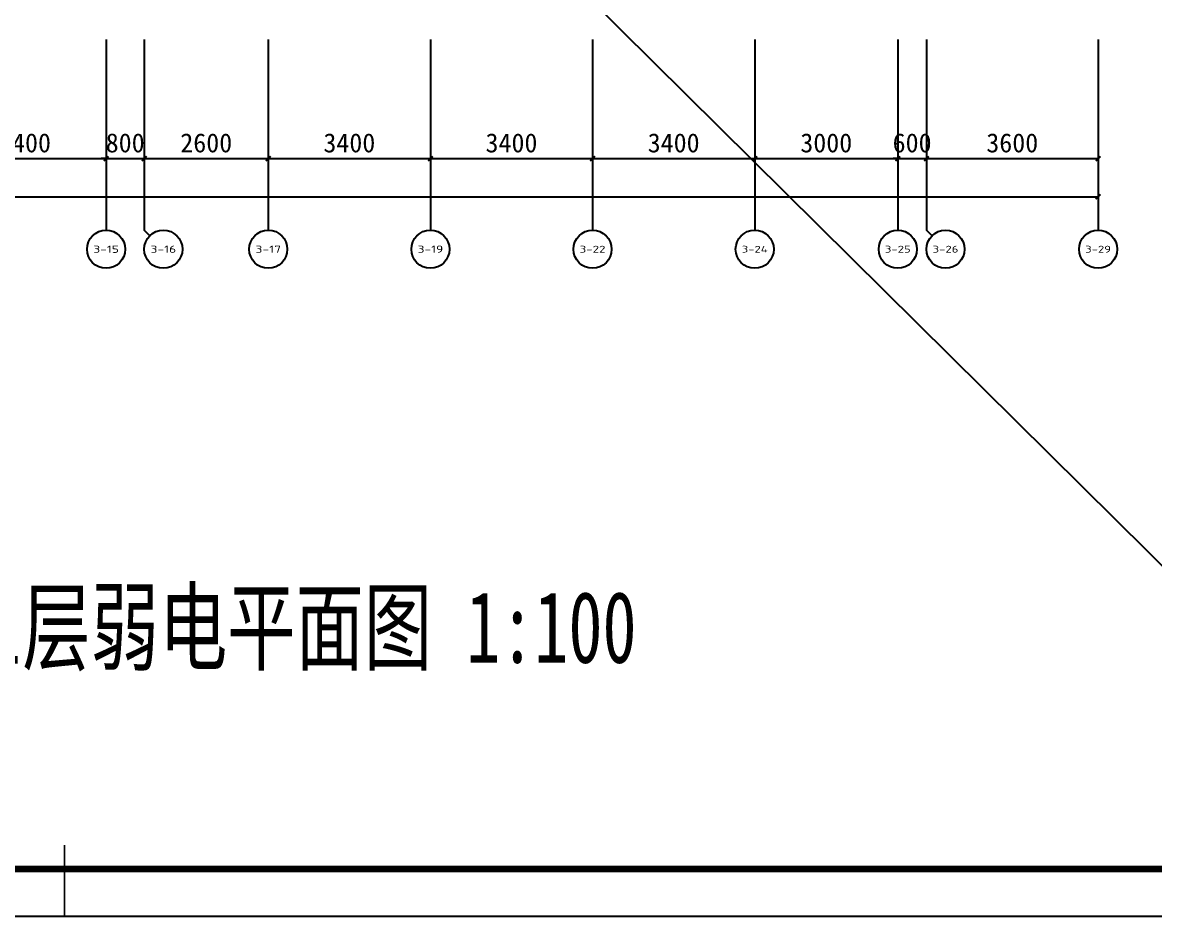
# Model space of a CAD drawing. Extents: x 2378699 to 2462834, y 1041771 to 1211756.
# Drawn here: x 2419886 to 2443615, y 1152321 to 1171095 of the extents above; entities that cross this region are included whole.
import ezdxf
from ezdxf.enums import TextEntityAlignment as Align

# ---------------------------------------------------------------- set-up
doc = ezdxf.new("R2010")
doc.units = 0
doc.header["$LTSCALE"] = 1000
doc.layers.get('0').update_dxf_attribs({"linetype": 'CONTINUOUS'})
doc.layers.get('Defpoints').update_dxf_attribs({"color": 6, "linetype": 'CONTINUOUS'})
for name, color, linetype in [('0p-洞填充', 1, 'CONTINUOUS'), ('AXIS', 3, 'CONTINUOUS'), ('AXIS_TEXT', 7, 'CONTINUOUS'), ('LABEL_FIXBOX_PM', 7, 'CONTINUOUS'), ('LABEL_TXT_PM', 1, 'CONTINUOUS'), ('WIRE-照明', 1, 'CONTINUOUS')]:
    doc.layers.add(name, color=color, linetype=linetype)
doc.styles.add('_TCH_AXIS', font='tssdeng.shx', dxfattribs={"width": 0.7, "bigfont": 'tssdchn.shx'})
doc.styles.add('COMPLEX', font='COMPLEX')
doc.styles.add('LABEL_TXT_PM', font='pm_njadri_romans1.shx', dxfattribs={"width": 0.7, "bigfont": 'pm_njadri_hztxt.shx'})
doc.styles.add('黑体', font='simhei.ttf')
doc.dimstyles.new('_TCH_ARCH&&100', dxfattribs={"dimtxt": 400, "dimasz": 100, "dimexe": 250, "dimexo": 300, "dimgap": 126.25, "dimtad": 1, "dimdec": 0, "dimdsep": 46, "dimtxsty": '黑体', "dimblk": 'ARCHTICK', "dimcen": 0.09, "dimclrt": 7, "dimazin": 2, "dimtfac": 1, "dimtdec": 0, "dimtix": 1, "dimtmove": 2, "dimatfit": 3, "dimldrblk": 'ARCHTICK', "dimfxl": 0, "dimtolj": 1, "dimtzin": 0, "dimarcsym": 0})

# ---------------------------------------------------------------- blocks, each defined once
blk = doc.blocks.new('PMSheet_A1_20150113_5-3892016032414355901')
at = {"layer": 'LABEL_FIXBOX_PM'}
blk.add_lwpolyline([(0, 594), (841, 594), (841, 0), (0, 0)], close=True, dxfattribs=at)
at = {"layer": 'LABEL_FIXBOX_PM', "const_width": 1.4}
blk.add_lwpolyline([(831, 584), (25, 584), (25, 10), (831, 10)], close=True, dxfattribs=at)
at = {"layer": 'LABEL_FIXBOX_PM', "const_width": 0.35}
blk.add_lwpolyline([(420.5, 15), (420.5, 0)], dxfattribs=at)
at = {"layer": 'LABEL_TXT_PM', "style": 'LABEL_TXT_PM'}
for tag, height, width, p in [('修改图应说明理由', 4.5, 0.7, (788.35, 468.8)), ('出图章签名', 4.5, 0.7, (759.46, 338.09)), ('建设单位_U01', 4.5, 0.7, (800.9, 212.14)), ('建设单位', 4.5, 0.7, (800.9, 210.2)), ('建设单位_D01', 4.5, 0.7, (800.9, 207.4)), ('项目名称_U01', 4.5, 0.7, (800.9, 200.42)), ('项目名称', 4.5, 0.7, (800.9, 198.19)), ('项目名称_D01', 4.5, 0.7, (800.9, 195.3)), ('设计编号', 4.5, 0.6, (780.76, 187.9)), ('分项号', 4.5, 0.6, (820.26, 188)), ('项目经理', 4.5, 0.7, (780.26, 172)), ('项目经理签名', 4.5, 0.7, (810.18, 172.26)), ('审定', 4.5, 0.7, (780.26, 163.9)), ('审定签名', 4.5, 0.7, (810.18, 164.16)), ('审核', 4.5, 0.7, (780.26, 156)), ('审核签名', 4.5, 0.7, (810.18, 156.26)), ('项目负责', 4.5, 0.7, (780.26, 148)), ('项目负责签名', 4.5, 0.7, (810.18, 148.26)), ('专业负责', 4.5, 0.7, (780.26, 140)), ('专业负责签名', 4.5, 0.7, (810.18, 140.26)), ('校对', 4.5, 0.7, (780.26, 131.9)), ('校对签名', 4.5, 0.7, (810.18, 132.16)), ('设计', 4.5, 0.7, (780.26, 124)), ('设计签名', 4.5, 0.7, (810.18, 124.26)), ('绘制签名', 4.5, 0.7, (810.18, 116.16)), ('绘制', 4.5, 0.7, (780.26, 115.9)), ('方案_01', 4.5, 0.7, (780.26, 95.9)), ('方案_01签名', 4.5, 0.7, (810.18, 96.16)), ('方案_02', 4.5, 0.7, (780.26, 87.9)), ('方案_02签名', 4.5, 0.7, (810.18, 88.16)), ('方案_03', 4.5, 0.7, (780.29, 79.9)), ('方案_03签名', 4.5, 0.7, (810.2, 80.16)), ('方案_04', 4.5, 0.7, (780.26, 71.9)), ('方案_04签名', 4.5, 0.7, (810.18, 72.16)), ('图名_U02', 4.5, 0.7, (790.5, 60.2)), ('图名_U01', 4.5, 0.7, (790.5, 54.2)), ('图名', 4.5, 0.7, (790.5, 47.96)), ('图名_D01', 4.5, 0.7, (790.5, 42.4)), ('图名_D02', 4.5, 0.7, (790.5, 37)), ('图号', 3.5, 0.7, (760.97, 20.95)), ('图档号', 3.5, 0.7, (781.1, 20.95)), ('日期', 3.5, 0.7, (801.07, 20.95)), ('版本号', 3.5, 0.7, (820.27, 20.95))]:
    blk.add_attdef(tag, text='', height=height, dxfattribs=dict(at, width=width)).set_placement(p, align=Align.CENTER)
blk = doc.blocks.new('_ArchTick')
at = {"color": 0, "linetype": 'ByBlock', "const_width": 0.4}
blk.add_lwpolyline([(-0.5, -0.5), (0.5, 0.5)], dxfattribs=at)
blk = doc.blocks.new('*D103')
at = {"layer": 'AXIS', "color": 0, "lineweight": -2}
for p, q in [((2418236, 1170441), (2418236, 1167991)), ((2421636, 1170441), (2421636, 1167991)), ((2418236, 1168241), (2421636, 1168241))]:
    blk.add_line(p, q, dxfattribs=at)
at = {"layer": 'Defpoints', "color": 0}
for p in [(2418236, 1170741), (2421636, 1170741), (2421636, 1168241)]:
    blk.add_point(p, dxfattribs=at)
at = {"layer": 'AXIS', "color": 0, "lineweight": -2, "xscale": 100, "yscale": 100, "zscale": 100, "rotation": 180}
blk.add_blockref('_ArchTick', (2418236, 1168241), dxfattribs=at)
at = {"layer": 'AXIS', "color": 0, "lineweight": -2, "xscale": 100, "yscale": 100, "zscale": 100}
blk.add_blockref('_ArchTick', (2421636, 1168241), dxfattribs=at)
at = {"layer": 'AXIS', "color": 7, "insert": (2419936, 1168569), "char_height": 400, "attachment_point": 5, "style": '黑体'}
blk.add_mtext('\\A1;3400', dxfattribs=at)
blk = doc.blocks.new('*D104')
at = {"layer": 'AXIS', "color": 0, "lineweight": -2}
for p, q in [((2421636, 1170441), (2421636, 1167991)), ((2422436, 1170441), (2422436, 1167991)), ((2421636, 1168241), (2421536, 1168241)), ((2421636, 1168241), (2422436, 1168241)), ((2422436, 1168241), (2422536, 1168241))]:
    blk.add_line(p, q, dxfattribs=at)
at = {"layer": 'Defpoints', "color": 0}
for p in [(2421636, 1170741), (2422436, 1170741), (2422436, 1168241)]:
    blk.add_point(p, dxfattribs=at)
at = {"layer": 'AXIS', "color": 0, "lineweight": -2, "xscale": 100, "yscale": 100, "zscale": 100}
blk.add_blockref('_ArchTick', (2421636, 1168241), dxfattribs=at)
at = {"layer": 'AXIS', "color": 0, "lineweight": -2, "xscale": 100, "yscale": 100, "zscale": 100, "rotation": 180}
blk.add_blockref('_ArchTick', (2422436, 1168241), dxfattribs=at)
at = {"layer": 'AXIS', "color": 7, "insert": (2422036, 1168569), "char_height": 400, "attachment_point": 5, "style": '黑体'}
blk.add_mtext('\\A1;800', dxfattribs=at)
blk = doc.blocks.new('*D105')
at = {"layer": 'AXIS', "color": 0, "lineweight": -2}
for p, q in [((2422436, 1170441), (2422436, 1167991)), ((2425036, 1170441), (2425036, 1167991)), ((2422436, 1168241), (2425036, 1168241))]:
    blk.add_line(p, q, dxfattribs=at)
at = {"layer": 'Defpoints', "color": 0}
for p in [(2422436, 1170741), (2425036, 1170741), (2425036, 1168241)]:
    blk.add_point(p, dxfattribs=at)
at = {"layer": 'AXIS', "color": 0, "lineweight": -2, "xscale": 100, "yscale": 100, "zscale": 100, "rotation": 180}
blk.add_blockref('_ArchTick', (2422436, 1168241), dxfattribs=at)
at = {"layer": 'AXIS', "color": 0, "lineweight": -2, "xscale": 100, "yscale": 100, "zscale": 100}
blk.add_blockref('_ArchTick', (2425036, 1168241), dxfattribs=at)
at = {"layer": 'AXIS', "color": 7, "insert": (2423736, 1168569), "char_height": 400, "attachment_point": 5, "style": '黑体'}
blk.add_mtext('\\A1;2600', dxfattribs=at)
blk = doc.blocks.new('*D106')
at = {"layer": 'AXIS', "color": 0, "lineweight": -2}
for p, q in [((2425036, 1170441), (2425036, 1167991)), ((2428436, 1170441), (2428436, 1167991)), ((2425036, 1168241), (2428436, 1168241))]:
    blk.add_line(p, q, dxfattribs=at)
at = {"layer": 'Defpoints', "color": 0}
for p in [(2425036, 1170741), (2428436, 1170741), (2428436, 1168241)]:
    blk.add_point(p, dxfattribs=at)
at = {"layer": 'AXIS', "color": 0, "lineweight": -2, "xscale": 100, "yscale": 100, "zscale": 100, "rotation": 180}
blk.add_blockref('_ArchTick', (2425036, 1168241), dxfattribs=at)
at = {"layer": 'AXIS', "color": 0, "lineweight": -2, "xscale": 100, "yscale": 100, "zscale": 100}
blk.add_blockref('_ArchTick', (2428436, 1168241), dxfattribs=at)
at = {"layer": 'AXIS', "color": 7, "insert": (2426736, 1168569), "char_height": 400, "attachment_point": 5, "style": '黑体'}
blk.add_mtext('\\A1;3400', dxfattribs=at)
blk = doc.blocks.new('*D107')
at = {"layer": 'AXIS', "color": 0, "lineweight": -2}
for p, q in [((2428436, 1170441), (2428436, 1167991)), ((2431836, 1170441), (2431836, 1167991)), ((2428436, 1168241), (2431836, 1168241))]:
    blk.add_line(p, q, dxfattribs=at)
at = {"layer": 'Defpoints', "color": 0}
for p in [(2428436, 1170741), (2431836, 1170741), (2431836, 1168241)]:
    blk.add_point(p, dxfattribs=at)
at = {"layer": 'AXIS', "color": 0, "lineweight": -2, "xscale": 100, "yscale": 100, "zscale": 100, "rotation": 180}
blk.add_blockref('_ArchTick', (2428436, 1168241), dxfattribs=at)
at = {"layer": 'AXIS', "color": 0, "lineweight": -2, "xscale": 100, "yscale": 100, "zscale": 100}
blk.add_blockref('_ArchTick', (2431836, 1168241), dxfattribs=at)
at = {"layer": 'AXIS', "color": 7, "insert": (2430136, 1168569), "char_height": 400, "attachment_point": 5, "style": '黑体'}
blk.add_mtext('\\A1;3400', dxfattribs=at)
blk = doc.blocks.new('*D108')
at = {"layer": 'AXIS', "color": 0, "lineweight": -2}
for p, q in [((2431836, 1170441), (2431836, 1167991)), ((2435236, 1170441), (2435236, 1167991)), ((2431836, 1168241), (2435236, 1168241))]:
    blk.add_line(p, q, dxfattribs=at)
at = {"layer": 'Defpoints', "color": 0}
for p in [(2431836, 1170741), (2435236, 1170741), (2435236, 1168241)]:
    blk.add_point(p, dxfattribs=at)
at = {"layer": 'AXIS', "color": 0, "lineweight": -2, "xscale": 100, "yscale": 100, "zscale": 100, "rotation": 180}
blk.add_blockref('_ArchTick', (2431836, 1168241), dxfattribs=at)
at = {"layer": 'AXIS', "color": 0, "lineweight": -2, "xscale": 100, "yscale": 100, "zscale": 100}
blk.add_blockref('_ArchTick', (2435236, 1168241), dxfattribs=at)
at = {"layer": 'AXIS', "color": 7, "insert": (2433536, 1168569), "char_height": 400, "attachment_point": 5, "style": '黑体'}
blk.add_mtext('\\A1;3400', dxfattribs=at)
blk = doc.blocks.new('*D109')
at = {"layer": 'AXIS', "color": 0, "lineweight": -2}
for p, q in [((2435236, 1170441), (2435236, 1167991)), ((2438236, 1170441), (2438236, 1167991)), ((2435236, 1168241), (2438236, 1168241))]:
    blk.add_line(p, q, dxfattribs=at)
at = {"layer": 'Defpoints', "color": 0}
for p in [(2435236, 1170741), (2438236, 1170741), (2438236, 1168241)]:
    blk.add_point(p, dxfattribs=at)
at = {"layer": 'AXIS', "color": 0, "lineweight": -2, "xscale": 100, "yscale": 100, "zscale": 100, "rotation": 180}
blk.add_blockref('_ArchTick', (2435236, 1168241), dxfattribs=at)
at = {"layer": 'AXIS', "color": 0, "lineweight": -2, "xscale": 100, "yscale": 100, "zscale": 100}
blk.add_blockref('_ArchTick', (2438236, 1168241), dxfattribs=at)
at = {"layer": 'AXIS', "color": 7, "insert": (2436736, 1168569), "char_height": 400, "attachment_point": 5, "style": '黑体'}
blk.add_mtext('\\A1;3000', dxfattribs=at)
blk = doc.blocks.new('*D110')
at = {"layer": 'AXIS', "color": 0, "lineweight": -2}
for p, q in [((2438236, 1170441), (2438236, 1167991)), ((2438836, 1170441), (2438836, 1167991)), ((2438236, 1168241), (2438136, 1168241)), ((2438236, 1168241), (2438836, 1168241)), ((2438836, 1168241), (2438936, 1168241))]:
    blk.add_line(p, q, dxfattribs=at)
at = {"layer": 'Defpoints', "color": 0}
for p in [(2438236, 1170741), (2438836, 1170741), (2438836, 1168241)]:
    blk.add_point(p, dxfattribs=at)
at = {"layer": 'AXIS', "color": 0, "lineweight": -2, "xscale": 100, "yscale": 100, "zscale": 100}
blk.add_blockref('_ArchTick', (2438236, 1168241), dxfattribs=at)
at = {"layer": 'AXIS', "color": 0, "lineweight": -2, "xscale": 100, "yscale": 100, "zscale": 100, "rotation": 180}
blk.add_blockref('_ArchTick', (2438836, 1168241), dxfattribs=at)
at = {"layer": 'AXIS', "color": 7, "insert": (2438536, 1168569), "char_height": 400, "attachment_point": 5, "style": '黑体'}
blk.add_mtext('\\A1;600', dxfattribs=at)
blk = doc.blocks.new('*D111')
at = {"layer": 'AXIS', "color": 0, "lineweight": -2}
for p, q in [((2438836, 1170441), (2438836, 1167991)), ((2442436, 1170441), (2442436, 1167991)), ((2438836, 1168241), (2442436, 1168241))]:
    blk.add_line(p, q, dxfattribs=at)
at = {"layer": 'Defpoints', "color": 0}
for p in [(2438836, 1170741), (2442436, 1170741), (2442436, 1168241)]:
    blk.add_point(p, dxfattribs=at)
at = {"layer": 'AXIS', "color": 0, "lineweight": -2, "xscale": 100, "yscale": 100, "zscale": 100, "rotation": 180}
blk.add_blockref('_ArchTick', (2438836, 1168241), dxfattribs=at)
at = {"layer": 'AXIS', "color": 0, "lineweight": -2, "xscale": 100, "yscale": 100, "zscale": 100}
blk.add_blockref('_ArchTick', (2442436, 1168241), dxfattribs=at)
at = {"layer": 'AXIS', "color": 7, "insert": (2440636, 1168569), "char_height": 400, "attachment_point": 5, "style": '黑体'}
blk.add_mtext('\\A1;3600', dxfattribs=at)
blk = doc.blocks.new('*D112')
at = {"layer": 'AXIS', "color": 0, "lineweight": -2}
for p, q in [((2394436, 1170441), (2394436, 1167191)), ((2442436, 1170441), (2442436, 1167191)), ((2394436, 1167441), (2442436, 1167441))]:
    blk.add_line(p, q, dxfattribs=at)
at = {"layer": 'Defpoints', "color": 0}
for p in [(2394436, 1170741), (2442436, 1170741), (2442436, 1167441)]:
    blk.add_point(p, dxfattribs=at)
at = {"layer": 'AXIS', "color": 0, "lineweight": -2, "xscale": 100, "yscale": 100, "zscale": 100, "rotation": 180}
blk.add_blockref('_ArchTick', (2394436, 1167441), dxfattribs=at)
at = {"layer": 'AXIS', "color": 0, "lineweight": -2, "xscale": 100, "yscale": 100, "zscale": 100}
blk.add_blockref('_ArchTick', (2442436, 1167441), dxfattribs=at)
at = {"layer": 'AXIS', "color": 7, "insert": (2418436, 1167769), "char_height": 400, "attachment_point": 5, "style": '黑体'}
blk.add_mtext('\\A1;48000', dxfattribs=at)
blk = doc.blocks.new('_AXISO')
blk.add_circle((0, 0), 0.5)
at = {"layer": 'AXIS_TEXT', "style": 'COMPLEX', "width": 1.041667}
blk.add_attdef('A', text='', height=0.56, dxfattribs=at).set_placement((-0.25, -0.28), (0.25, -0.28), align=Align.FIT)

msp = doc.modelspace()

# ---------------------------------------------------------------- linework, layer by layer
at = {"layer": '0p-洞填充'}
msp.add_xline((2326194.3, 1276250.7), (0.71021575, -0.70398408), dxfattribs=at)
at = {"layer": 'AXIS'}
for p, q in [((2421636, 1170740.9), (2421636, 1166740.9)), ((2422436, 1170740.9), (2422436, 1166740.9)), ((2425036, 1170740.9), (2425036, 1166740.9)), ((2428436, 1170740.9), (2428436, 1166740.9)), ((2431836, 1170740.9), (2431836, 1166740.9)), ((2435236, 1170740.9), (2435236, 1166740.9)), ((2438236, 1170740.9), (2438236, 1166740.9)), ((2438836, 1170740.9), (2438836, 1166740.9)), ((2442436, 1170740.9), (2442436, 1166740.9)), ((2422553.1, 1166623.7), (2422436, 1166740.9)), ((2438953.1, 1166623.7), (2438836, 1166740.9))]:
    msp.add_line(p, q, dxfattribs=at)

# ---------------------------------------------------------------- block references
at = {"xscale": 100, "yscale": 100, "zscale": 100}
msp.add_blockref('PMSheet_A1_20150113_5-3892016032414355901', (2378716.3, 1152338.1), dxfattribs=at)
at = {"layer": 'AXIS'}
ref = msp.add_blockref('_AXISO', (2421636, 1166340.9), dxfattribs=dict(at, xscale=800, yscale=800, zscale=800))
ref.add_attrib('A', '3-15', dxfattribs={"layer": 'AXIS_TEXT', "height": 152.88, "style": '_TCH_AXIS', "width": 1.145238}).set_placement((2421366.6, 1166264.4), (2421905.3, 1166264.4), align=Align.FIT)
ref = msp.add_blockref('_AXISO', (2422836, 1166340.9), dxfattribs=dict(at, xscale=800, yscale=800, zscale=800))
ref.add_attrib('A', '3-16', dxfattribs={"layer": 'AXIS_TEXT', "height": 152.88, "style": '_TCH_AXIS', "width": 1.159735}).set_placement((2422566.6, 1166264.4), (2423105.3, 1166264.4), align=Align.FIT)
ref = msp.add_blockref('_AXISO', (2425036, 1166340.9), dxfattribs=dict(at, xscale=800, yscale=800, zscale=800))
ref.add_attrib('A', '3-17', dxfattribs={"layer": 'AXIS_TEXT', "height": 152.88, "style": '_TCH_AXIS', "width": 1.145238}).set_placement((2424766.6, 1166264.4), (2425305.3, 1166264.4), align=Align.FIT)
ref = msp.add_blockref('_AXISO', (2428436, 1166340.9), dxfattribs=dict(at, xscale=800, yscale=800, zscale=800))
ref.add_attrib('A', '3-19', dxfattribs={"layer": 'AXIS_TEXT', "height": 152.88, "style": '_TCH_AXIS', "width": 1.159735}).set_placement((2428166.6, 1166264.4), (2428705.3, 1166264.4), align=Align.FIT)
ref = msp.add_blockref('_AXISO', (2431836, 1166340.9), dxfattribs=dict(at, xscale=800, yscale=800, zscale=800))
ref.add_attrib('A', '3-22', dxfattribs={"layer": 'AXIS_TEXT', "height": 143.86, "style": '_TCH_AXIS', "width": 1.222619}).set_placement((2431565.4, 1166269), (2432106.6, 1166269), align=Align.FIT)
ref = msp.add_blockref('_AXISO', (2435236, 1166340.9), dxfattribs=dict(at, xscale=800, yscale=800, zscale=800))
ref.add_attrib('A', '3-24', dxfattribs={"layer": 'AXIS_TEXT', "height": 140.54, "style": '_TCH_AXIS', "width": 1.238095}).set_placement((2434964.9, 1166270.6), (2435507, 1166270.6), align=Align.FIT)
ref = msp.add_blockref('_AXISO', (2438236, 1166340.9), dxfattribs=dict(at, xscale=800, yscale=800, zscale=800))
ref.add_attrib('A', '3-25', dxfattribs={"layer": 'AXIS_TEXT', "height": 143.86, "style": '_TCH_AXIS', "width": 1.222619}).set_placement((2437965.4, 1166269), (2438506.6, 1166269), align=Align.FIT)
ref = msp.add_blockref('_AXISO', (2439236, 1166340.9), dxfattribs=dict(at, xscale=800, yscale=800, zscale=800))
ref.add_attrib('A', '3-26', dxfattribs={"layer": 'AXIS_TEXT', "height": 143.86, "style": '_TCH_AXIS', "width": 1.238095}).set_placement((2438965.4, 1166269), (2439506.6, 1166269), align=Align.FIT)
ref = msp.add_blockref('_AXISO', (2442436, 1166340.9), dxfattribs=dict(at, xscale=800, yscale=800, zscale=800))
ref.add_attrib('A', '3-29', dxfattribs={"layer": 'AXIS_TEXT', "height": 143.86, "style": '_TCH_AXIS', "width": 1.238095}).set_placement((2442165.4, 1166269), (2442706.6, 1166269), align=Align.FIT)

# ---------------------------------------------------------------- texts
at = {"layer": 'WIRE-照明', "style": '黑体', "width": 0.7}
msp.add_text('三层至十三层弱电平面图 1:100', height=1500, dxfattribs=at).set_placement((2412718.6, 1157662))

# ---------------------------------------------------------------- dimensions: what is measured, and where the dimension line sits
at = {"layer": 'AXIS'}
for p1, p2, distance, picture, middle in [((2394436, 1170740.9), (2442436, 1170740.9), -3300, '*D112', (2418436, 1167769.4)), ((2418236, 1170740.9), (2421636, 1170740.9), -2500, '*D103', (2419936, 1168569.4)), ((2421636, 1170740.9), (2422436, 1170740.9), -2500, '*D104', (2422036, 1168569.4)), ((2422436, 1170740.9), (2425036, 1170740.9), -2500, '*D105', (2423736, 1168569.4)), ((2425036, 1170740.9), (2428436, 1170740.9), -2500, '*D106', (2426736, 1168569.4)), ((2428436, 1170740.9), (2431836, 1170740.9), -2500, '*D107', (2430136, 1168569.4)), ((2431836, 1170740.9), (2435236, 1170740.9), -2500, '*D108', (2433536, 1168569.4)), ((2435236, 1170740.9), (2438236, 1170740.9), -2500, '*D109', (2436736, 1168569.4)), ((2438236, 1170740.9), (2438836, 1170740.9), -2500, '*D110', (2438536, 1168569.4)), ((2438836, 1170740.9), (2442436, 1170740.9), -2500, '*D111', (2440636, 1168569.4))]:
    dim = msp.add_aligned_dim(p1=p1, p2=p2, distance=distance, dimstyle='_TCH_ARCH&&100', dxfattribs=at)
    dim.commit()
    dim.dimension.update_dxf_attribs({"geometry": picture, "text_midpoint": middle})

doc.saveas('drawing.dxf')
